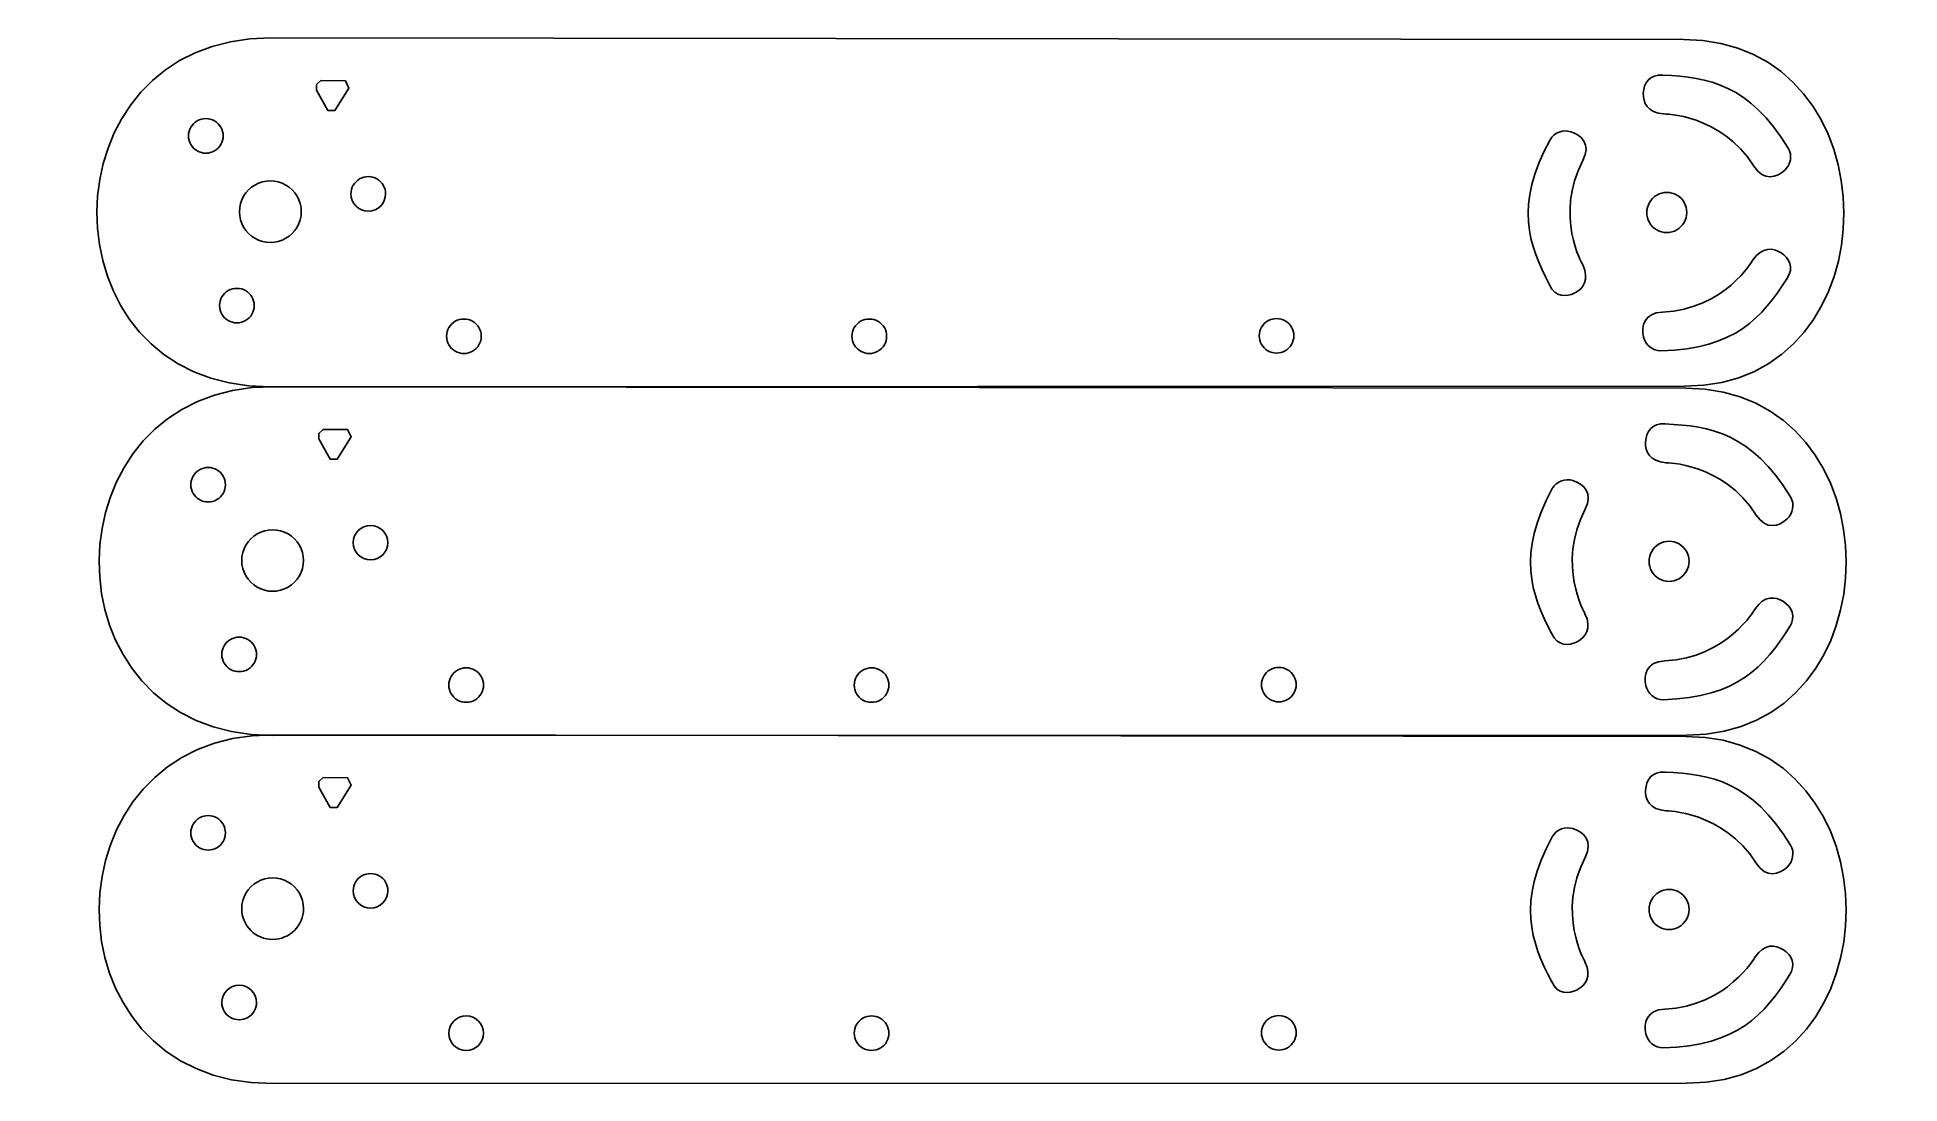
# Model space of a CAD drawing. Extents: x -5 to 155, y 207 to 297.
import ezdxf

# ---------------------------------------------------------------- set-up
doc = ezdxf.new("R2010")
doc.units = 0
doc.layers.add('Layer_1', color=7, linetype='CONTINUOUS')

msp = doc.modelspace()

# ---------------------------------------------------------------- linework, layer by layer
at = {"layer": 'Layer_1', "color": 7}
for points in [[(136.22045, 296.86963), (14.80005, 297.003263)], [(134.51604, 290.471546), (134.51614, 290.471709)], [(127.55997, 277.506194), (127.5598, 277.506194)], [(14.733233, 267.040179), (136.30745, 267.073589)], [(136.41524, 266.906545), (14.994841, 267.040179)], [(134.71083, 260.508462), (134.71093, 260.508625)], [(127.75476, 247.54311), (127.75459, 247.54311)], [(14.928021, 237.077094), (136.50224, 237.110504)], [(136.41524, 237.00337), (14.994842, 237.137014)], [(134.71084, 230.605297), (134.71094, 230.60546)], [(127.75476, 217.639945), (127.75459, 217.639945)], [(14.928022, 207.173924), (136.50224, 207.207324)]]:
    msp.add_lwpolyline(points, dxfattribs=at)
for points in [[(18.721395, 292.514603), (19.706951, 290.768367), (20.308308, 290.768367), (21.511021, 292.694041), (21.206166, 293.315508), (19.093067, 293.341767), (18.721395, 292.996021)], [(10.705509, 288.584019)], [(24.668061, 283.606379)], [(135.650874, 283.500146)], [(17.417302, 282.07464)], [(142.18431, 277.925547)], [(13.374003, 274.009117)], [(32.887023, 271.375093)], [(67.731702, 271.375093)], [(102.736706, 271.412207)], [(18.916186, 262.551519), (19.901742, 260.805283), (20.503099, 260.805283), (21.705812, 262.730957), (21.400957, 263.352424), (19.287858, 263.378684), (18.916186, 263.032938)], [(10.900299, 258.620937)], [(24.862853, 253.643295)], [(135.845669, 253.537061)], [(17.612094, 252.111557)], [(142.3791, 247.962463)], [(13.568794, 244.046032)], [(33.081815, 241.412006)], [(67.926496, 241.412006)], [(102.931496, 241.449123)], [(18.916187, 232.648354), (19.901743, 230.902118), (20.5031, 230.902118), (21.705813, 232.827792), (21.400958, 233.449259), (19.287859, 233.475519), (18.916187, 233.129773)], [(10.9003, 228.717766)], [(24.862851, 223.740128)], [(135.845676, 223.633892)], [(17.612093, 222.208389)], [(142.37911, 218.059298)], [(13.568793, 214.142868)], [(33.081813, 211.508842)], [(67.926496, 211.508842)], [(102.931496, 211.545959)]]:
    msp.add_lwpolyline(points, close=True, dxfattribs=at)
for points in [[(14.80005, 297.003263), (-4.973961, 297.056214), (-5.278572, 267.03468), (14.733233, 267.040179)], [(136.30745, 267.073589), (154.61542, 267.078589), (154.56666, 296.849438), (136.22045, 296.86963)], [(132.76984, 292.264985), (132.81204, 293.091909), (133.27239, 293.910055), (134.44855, 293.801532)], [(134.44855, 293.801532), (138.38014, 293.630032), (141.84459, 293.03049), (145.22872, 287.532115)], [(134.51614, 290.471709), (133.11401, 290.586839), (132.72725, 291.430831), (132.76984, 292.264985)], [(7.722757, 288.584019), (7.722757, 289.11311), (8.007012, 289.602011), (8.468445, 289.866556)], [(8.468445, 289.866556), (8.929879, 290.131102), (9.498388, 290.131102), (9.959821, 289.866556)], [(9.959821, 289.866556), (10.421255, 289.602011), (10.705509, 289.11311), (10.705509, 288.584019)], [(142.27909, 285.979149), (139.38993, 290.505555), (134.51604, 290.471546), (134.51604, 290.471546)], [(8.468445, 287.301481), (8.007012, 287.566027), (7.722757, 288.054927), (7.722757, 288.584019)], [(10.705509, 288.584019), (10.705509, 288.054927), (10.421255, 287.566027), (9.959821, 287.301481)], [(124.70987, 275.782758), (122.8926, 279.273358), (121.6796, 282.573416), (124.74927, 288.253364)], [(124.74927, 288.253364), (125.09824, 288.899075), (125.89936, 289.142194), (126.52469, 288.945239)], [(126.52469, 288.945239), (127.44067, 288.656763), (128.30044, 287.883528), (127.56897, 286.47539)], [(9.959821, 287.301481), (9.498388, 287.036936), (8.929879, 287.036936), (8.468445, 287.301481)], [(145.22872, 287.532115), (145.61341, 286.907008), (145.42341, 286.091656), (144.94018, 285.648578)], [(22.430997, 284.888916), (22.89243, 285.153462), (23.46094, 285.153462), (23.922373, 284.888916)], [(127.56897, 286.47539), (125.09357, 281.710091), (127.55997, 277.506194), (127.55997, 277.506194)], [(144.94018, 285.648578), (144.23237, 284.999573), (143.13285, 284.641602), (142.27909, 285.979149)], [(12.097196, 282.07464), (12.097196, 283.01834), (12.604199, 283.890354), (13.427223, 284.362204)], [(13.427223, 284.362204), (14.250246, 284.834054), (15.264252, 284.834054), (16.087276, 284.362204)], [(16.087276, 284.362204), (16.910299, 283.890354), (17.417302, 283.01834), (17.417302, 282.07464)], [(21.685309, 283.606379), (21.685309, 284.13547), (21.969564, 284.624371), (22.430997, 284.888916)], [(23.176685, 282.125432), (22.353021, 282.125432), (21.685309, 282.788475), (21.685309, 283.606379)], [(24.668061, 283.606379), (24.668061, 282.788475), (24.000349, 282.125432), (23.176685, 282.125432)], [(23.922373, 284.888916), (24.383806, 284.624371), (24.668061, 284.13547), (24.668061, 283.606379)], [(133.067308, 281.998056), (133.069178, 282.614482), (133.398613, 283.18508), (133.931519, 283.494912)], [(133.931519, 283.494912), (134.464424, 283.804744), (135.119839, 283.80674), (135.650874, 283.500146)], [(135.650874, 283.500146), (136.18191, 283.193553), (136.507889, 282.624949), (136.506019, 282.008524)], [(13.427223, 279.787076), (12.604199, 280.258926), (12.097196, 281.13094), (12.097196, 282.07464)], [(17.417302, 282.07464), (17.417302, 281.13094), (16.910299, 280.258926), (16.087276, 279.787076)], [(133.922454, 280.506434), (133.391418, 280.813027), (133.065439, 281.38163), (133.067308, 281.998056)], [(136.506019, 282.008524), (136.504149, 281.392098), (136.174714, 280.8215), (135.641809, 280.511668)], [(135.641809, 280.511668), (135.108904, 280.201835), (134.453489, 280.19984), (133.922454, 280.506434)], [(16.087276, 279.787076), (15.264252, 279.315226), (14.250246, 279.315226), (13.427223, 279.787076)], [(142.18427, 277.92556), (142.98506, 279.082238), (143.90933, 278.995218), (144.61047, 278.541252)], [(127.5598, 277.506194), (128.16114, 276.234347), (127.6236, 275.477412), (126.87991, 275.097219)], [(134.41215, 273.448908), (139.77673, 273.687816), (142.18431, 277.925547), (142.18431, 277.925547)], [(144.61047, 278.541252), (145.30548, 278.091252), (145.78386, 277.283485), (145.10179, 276.319166)], [(11.136939, 275.291654), (11.598372, 275.5562), (12.166882, 275.5562), (12.628315, 275.291654)], [(126.87991, 275.097219), (126.14267, 274.72034), (125.20395, 274.709908), (124.70987, 275.782758)], [(145.10179, 276.319166), (142.98749, 273.000061), (140.73603, 270.299535), (134.28222, 270.117989)], [(10.391251, 274.009117), (10.391251, 274.538208), (10.675506, 275.027109), (11.136939, 275.291654)], [(11.136939, 272.72658), (10.675506, 272.991125), (10.391251, 273.480026), (10.391251, 274.009117)], [(12.628315, 275.291654), (13.089748, 275.027109), (13.374003, 274.538208), (13.374003, 274.009117)], [(13.374003, 274.009117), (13.374003, 273.480026), (13.089748, 272.991125), (12.628315, 272.72658)], [(12.628315, 272.72658), (12.166882, 272.462034), (11.598372, 272.462034), (11.136939, 272.72658)], [(29.904271, 271.375093), (29.904271, 271.904184), (30.188526, 272.393085), (30.649959, 272.65763)], [(30.649959, 272.65763), (31.111392, 272.922176), (31.679902, 272.922176), (32.141335, 272.65763)], [(32.141335, 272.65763), (32.602768, 272.393085), (32.887023, 271.904184), (32.887023, 271.375093)], [(64.74895, 271.375093), (64.74895, 271.904184), (65.033205, 272.393085), (65.494638, 272.65763)], [(65.494638, 272.65763), (65.956071, 272.922176), (66.524581, 272.922176), (66.986014, 272.65763)], [(66.986014, 272.65763), (67.447447, 272.393085), (67.731702, 271.904184), (67.731702, 271.375093)], [(99.753954, 271.412207), (99.753954, 271.941298), (100.038209, 272.430199), (100.499642, 272.694744)], [(100.499642, 272.694744), (100.961075, 272.95929), (101.529585, 272.95929), (101.991018, 272.694744)], [(101.991018, 272.694744), (102.452451, 272.430199), (102.736706, 271.941298), (102.736706, 271.412207)], [(132.79533, 271.309627), (132.58717, 272.247123), (132.82693, 273.37833), (134.41215, 273.448908)], [(30.649959, 270.092556), (30.188526, 270.357101), (29.904271, 270.846002), (29.904271, 271.375093)], [(32.887023, 271.375093), (32.887023, 270.846002), (32.602768, 270.357101), (32.141335, 270.092556)], [(65.494638, 270.092556), (65.033205, 270.357101), (64.74895, 270.846002), (64.74895, 271.375093)], [(67.731702, 271.375093), (67.731702, 270.846002), (67.447447, 270.357101), (66.986014, 270.092556)], [(100.499642, 270.12967), (100.038209, 270.394215), (99.753954, 270.883116), (99.753954, 271.412207)], [(102.736706, 271.412207), (102.736706, 270.883116), (102.452451, 270.394215), (101.991018, 270.12967)], [(134.28222, 270.117989), (133.54852, 270.097339), (132.93744, 270.66962), (132.79533, 271.309627)], [(32.141335, 270.092556), (31.679902, 269.82801), (31.111392, 269.82801), (30.649959, 270.092556)], [(66.986014, 270.092556), (66.524581, 269.82801), (65.956071, 269.82801), (65.494638, 270.092556)], [(101.991018, 270.12967), (101.529585, 269.865124), (100.961075, 269.865124), (100.499642, 270.12967)], [(14.994841, 267.040179), (-4.77917, 267.093129), (-5.083781, 237.071596), (14.928021, 237.077094)], [(136.50224, 237.110504), (154.81021, 237.115504), (154.76145, 266.886353), (136.41524, 266.906545)], [(132.96463, 262.301902), (133.00683, 263.128825), (133.46718, 263.946971), (134.64334, 263.838448)], [(134.64334, 263.838448), (138.57493, 263.666948), (142.03938, 263.067406), (145.42351, 257.569031)], [(134.71093, 260.508625), (133.3088, 260.623755), (132.92204, 261.467747), (132.96463, 262.301902)], [(7.917547, 258.620937), (7.917547, 259.150028), (8.201802, 259.638929), (8.663235, 259.903474)], [(8.663235, 259.903474), (9.124668, 260.16802), (9.693178, 260.16802), (10.154611, 259.903474)], [(10.154611, 259.903474), (10.616044, 259.638929), (10.900299, 259.150028), (10.900299, 258.620937)], [(142.47388, 256.016065), (139.58472, 260.542471), (134.71083, 260.508462), (134.71083, 260.508462)], [(8.663235, 257.3384), (8.201802, 257.602945), (7.917547, 258.091846), (7.917547, 258.620937)], [(10.900299, 258.620937), (10.900299, 258.091846), (10.616044, 257.602945), (10.154611, 257.3384)], [(124.90466, 245.819674), (123.08739, 249.310274), (121.87439, 252.610332), (124.94406, 258.29028)], [(124.94406, 258.29028), (125.29303, 258.935991), (126.09415, 259.17911), (126.71948, 258.982155)], [(126.71948, 258.982155), (127.63546, 258.693679), (128.49523, 257.920444), (127.76376, 256.512307)], [(10.154611, 257.3384), (9.693178, 257.073854), (9.124668, 257.073854), (8.663235, 257.3384)], [(127.76376, 256.512307), (125.28836, 251.747007), (127.75476, 247.54311), (127.75476, 247.54311)], [(145.42351, 257.569031), (145.8082, 256.943924), (145.6182, 256.128572), (145.13497, 255.685494)], [(13.622015, 254.399121), (14.445038, 254.870971), (15.459044, 254.870971), (16.282068, 254.399121)], [(21.880101, 253.643295), (21.880101, 254.461199), (22.547813, 255.124242), (23.371477, 255.124242)], [(23.371477, 255.124242), (24.195141, 255.124242), (24.862853, 254.461199), (24.862853, 253.643295)], [(145.13497, 255.685494), (144.42716, 255.036489), (143.32764, 254.678518), (142.47388, 256.016065)], [(12.291988, 252.111557), (12.291988, 253.055257), (12.798991, 253.927271), (13.622015, 254.399121)], [(16.282068, 254.399121), (17.105091, 253.927271), (17.612094, 253.055257), (17.612094, 252.111557)], [(23.371477, 252.162348), (22.547813, 252.162348), (21.880101, 252.825391), (21.880101, 253.643295)], [(24.862853, 253.643295), (24.862853, 252.825391), (24.195141, 252.162348), (23.371477, 252.162348)], [(133.262104, 252.034971), (133.263974, 252.651397), (133.593409, 253.221995), (134.126314, 253.531827)], [(134.126314, 253.531827), (134.659219, 253.84166), (135.314634, 253.843655), (135.845669, 253.537061)], [(135.845669, 253.537061), (136.376705, 253.230468), (136.702684, 252.661865), (136.700814, 252.045439)], [(13.622015, 249.823993), (12.798991, 250.295843), (12.291988, 251.167857), (12.291988, 252.111557)], [(17.612094, 252.111557), (17.612094, 251.167857), (17.105091, 250.295843), (16.282068, 249.823993)], [(134.117249, 250.543349), (133.586213, 250.849942), (133.260234, 251.418546), (133.262104, 252.034971)], [(136.700814, 252.045439), (136.698945, 251.429013), (136.369509, 250.858415), (135.836604, 250.548583)], [(16.282068, 249.823993), (15.459044, 249.352143), (14.445038, 249.352143), (13.622015, 249.823993)], [(135.836604, 250.548583), (135.303699, 250.238751), (134.648284, 250.236756), (134.117249, 250.543349)], [(142.37906, 247.962476), (143.17985, 249.119154), (144.10412, 249.032134), (144.80526, 248.578168)], [(144.80526, 248.578168), (145.50027, 248.128168), (145.97865, 247.320401), (145.29658, 246.356082)], [(127.75459, 247.54311), (128.35593, 246.271263), (127.81839, 245.514328), (127.0747, 245.134135)], [(134.60694, 243.485824), (139.97152, 243.724732), (142.3791, 247.962463), (142.3791, 247.962463)], [(10.586042, 244.046032), (10.586042, 244.575123), (10.870297, 245.064024), (11.33173, 245.328569)], [(11.33173, 245.328569), (11.793163, 245.593115), (12.361673, 245.593115), (12.823106, 245.328569)], [(12.823106, 245.328569), (13.284539, 245.064024), (13.568794, 244.575123), (13.568794, 244.046032)], [(127.0747, 245.134135), (126.33746, 244.757256), (125.39874, 244.746824), (124.90466, 245.819674)], [(145.29658, 246.356082), (143.18228, 243.036977), (140.93082, 240.336451), (134.47701, 240.154905)], [(11.33173, 242.763495), (10.870297, 243.02804), (10.586042, 243.516941), (10.586042, 244.046032)], [(13.568794, 244.046032), (13.568794, 243.516941), (13.284539, 243.02804), (12.823106, 242.763495)], [(132.99012, 241.346543), (132.78196, 242.284039), (133.02172, 243.415246), (134.60694, 243.485824)], [(12.823106, 242.763495), (12.361673, 242.498949), (11.793163, 242.498949), (11.33173, 242.763495)], [(30.099063, 241.412006), (30.099063, 241.941097), (30.383318, 242.429998), (30.844751, 242.694543)], [(30.844751, 242.694543), (31.306184, 242.959089), (31.874694, 242.959089), (32.336127, 242.694543)], [(32.336127, 242.694543), (32.79756, 242.429998), (33.081815, 241.941097), (33.081815, 241.412006)], [(64.943744, 241.412006), (64.943744, 241.941097), (65.227999, 242.429998), (65.689432, 242.694543)], [(65.689432, 242.694543), (66.150865, 242.959089), (66.719375, 242.959089), (67.180808, 242.694543)], [(67.180808, 242.694543), (67.642241, 242.429998), (67.926496, 241.941097), (67.926496, 241.412006)], [(99.948744, 241.449123), (99.948744, 241.978214), (100.232999, 242.467115), (100.694432, 242.73166)], [(100.694432, 242.73166), (101.155865, 242.996206), (101.724375, 242.996206), (102.185808, 242.73166)], [(102.185808, 242.73166), (102.647241, 242.467115), (102.931496, 241.978214), (102.931496, 241.449123)], [(30.844751, 240.129469), (30.383318, 240.394014), (30.099063, 240.882915), (30.099063, 241.412006)], [(33.081815, 241.412006), (33.081815, 240.882915), (32.79756, 240.394014), (32.336127, 240.129469)], [(65.689432, 240.129469), (65.227999, 240.394014), (64.943744, 240.882915), (64.943744, 241.412006)], [(67.926496, 241.412006), (67.926496, 240.882915), (67.642241, 240.394014), (67.180808, 240.129469)], [(100.694432, 240.166586), (100.232999, 240.431131), (99.948744, 240.920032), (99.948744, 241.449123)], [(102.185808, 240.166586), (101.724375, 239.90204), (101.155865, 239.90204), (100.694432, 240.166586)], [(102.931496, 241.449123), (102.931496, 240.920032), (102.647241, 240.431131), (102.185808, 240.166586)], [(134.47701, 240.154905), (133.74331, 240.134245), (133.13223, 240.706537), (132.99012, 241.346543)], [(32.336127, 240.129469), (31.874694, 239.864923), (31.306184, 239.864923), (30.844751, 240.129469)], [(67.180808, 240.129469), (66.719375, 239.864923), (66.150865, 239.864923), (65.689432, 240.129469)], [(14.994842, 237.137014), (-4.77917, 237.189964), (-5.083782, 207.168434), (14.928022, 207.173924)], [(136.50224, 207.207324), (154.81021, 207.212324), (154.76145, 236.983178), (136.41524, 237.00337)], [(132.96463, 232.398737), (133.00683, 233.22566), (133.46718, 234.043806), (134.64334, 233.935283)], [(134.64334, 233.935283), (138.57494, 233.763783), (142.03939, 233.164241), (145.42352, 227.665866)], [(134.71094, 230.60546), (133.3088, 230.72059), (132.92204, 231.564582), (132.96463, 232.398737)], [(142.47389, 226.1129), (139.58473, 230.639306), (134.71084, 230.605297), (134.71084, 230.605297)], [(7.917548, 228.717766), (7.917548, 229.246857), (8.201803, 229.735758), (8.663236, 230.000303)], [(8.663236, 230.000303), (9.124669, 230.264849), (9.693179, 230.264849), (10.154612, 230.000303)], [(10.154612, 230.000303), (10.616045, 229.735758), (10.9003, 229.246857), (10.9003, 228.717766)], [(124.94406, 228.387115), (125.29303, 229.032826), (126.09415, 229.275945), (126.71948, 229.07899)], [(126.71948, 229.07899), (127.63546, 228.790514), (128.49523, 228.017279), (127.76376, 226.609142)], [(8.663236, 227.435229), (8.201803, 227.699774), (7.917548, 228.188675), (7.917548, 228.717766)], [(10.154612, 227.435229), (9.693179, 227.170683), (9.124669, 227.170683), (8.663236, 227.435229)], [(10.9003, 228.717766), (10.9003, 228.188675), (10.616045, 227.699774), (10.154612, 227.435229)], [(124.90466, 215.916509), (123.08739, 219.407109), (121.87439, 222.707167), (124.94406, 228.387115)], [(145.42352, 227.665866), (145.80821, 227.040759), (145.61821, 226.225407), (145.13498, 225.782329)], [(127.76376, 226.609142), (125.28836, 221.843842), (127.75476, 217.639945), (127.75476, 217.639945)], [(145.13498, 225.782329), (144.42717, 225.133324), (143.32765, 224.775353), (142.47389, 226.1129)], [(12.291987, 222.208389), (12.291987, 223.152089), (12.79899, 224.024103), (13.622014, 224.495953)], [(13.622014, 224.495953), (14.445037, 224.967803), (15.459043, 224.967803), (16.282067, 224.495953)], [(16.282067, 224.495953), (17.10509, 224.024103), (17.612093, 223.152089), (17.612093, 222.208389)], [(21.880099, 223.740128), (21.880099, 224.269219), (22.164354, 224.75812), (22.625787, 225.022665)], [(22.625787, 225.022665), (23.08722, 225.287211), (23.65573, 225.287211), (24.117163, 225.022665)], [(24.117163, 225.022665), (24.578596, 224.75812), (24.862851, 224.269219), (24.862851, 223.740128)], [(23.371475, 222.259181), (22.547811, 222.259181), (21.880099, 222.922224), (21.880099, 223.740128)], [(24.862851, 223.740128), (24.862851, 222.922224), (24.195139, 222.259181), (23.371475, 222.259181)], [(133.26211, 222.131802), (133.26398, 222.748228), (133.593415, 223.318826), (134.12632, 223.628659)], [(134.12632, 223.628659), (134.659226, 223.938491), (135.31464, 223.940486), (135.845676, 223.633892)], [(135.845676, 223.633892), (136.376711, 223.327299), (136.702691, 222.758696), (136.700821, 222.14227)], [(14.95204, 219.566938), (13.482933, 219.566938), (12.291987, 220.749556), (12.291987, 222.208389)], [(17.612093, 222.208389), (17.612093, 220.749556), (16.421147, 219.566938), (14.95204, 219.566938)], [(134.117255, 220.64018), (133.58622, 220.946774), (133.26024, 221.515377), (133.26211, 222.131802)], [(136.700821, 222.14227), (136.698951, 221.525844), (136.369516, 220.955246), (135.83661, 220.645414)], [(135.83661, 220.645414), (135.303705, 220.335582), (134.648291, 220.333587), (134.117255, 220.64018)], [(134.60694, 213.582659), (139.97153, 213.821567), (142.37911, 218.059298), (142.37911, 218.059298)], [(142.37907, 218.059311), (143.17986, 219.215989), (144.10413, 219.128969), (144.80527, 218.675003)], [(144.80527, 218.675003), (145.50028, 218.225003), (145.97866, 217.417236), (145.29659, 216.452917)], [(127.75459, 217.639945), (128.35593, 216.368098), (127.81839, 215.611163), (127.0747, 215.23097)], [(145.29659, 216.452917), (143.18229, 213.133812), (140.93083, 210.433286), (134.47701, 210.25174)], [(10.586041, 214.142868), (10.586041, 214.960772), (11.253753, 215.623815), (12.077417, 215.623815)], [(12.077417, 215.623815), (12.901081, 215.623815), (13.568793, 214.960772), (13.568793, 214.142868)], [(127.0747, 215.23097), (126.33746, 214.854091), (125.39874, 214.843659), (124.90466, 215.916509)], [(11.331729, 212.860331), (10.870296, 213.124876), (10.586041, 213.613777), (10.586041, 214.142868)], [(13.568793, 214.142868), (13.568793, 213.613777), (13.284538, 213.124876), (12.823105, 212.860331)], [(30.099061, 211.508842), (30.099061, 212.326746), (30.766773, 212.989789), (31.590437, 212.989789)], [(31.590437, 212.989789), (32.414101, 212.989789), (33.081813, 212.326746), (33.081813, 211.508842)], [(65.689432, 212.791379), (66.150865, 213.055925), (66.719375, 213.055925), (67.180808, 212.791379)], [(100.694432, 212.828496), (101.155865, 213.093042), (101.724375, 213.093042), (102.185808, 212.828496)], [(132.99012, 211.443378), (132.78196, 212.380874), (133.02172, 213.512081), (134.60694, 213.582659)], [(12.823105, 212.860331), (12.361672, 212.595785), (11.793162, 212.595785), (11.331729, 212.860331)], [(31.590437, 210.027895), (30.766773, 210.027895), (30.099061, 210.690938), (30.099061, 211.508842)], [(33.081813, 211.508842), (33.081813, 210.690938), (32.414101, 210.027895), (31.590437, 210.027895)], [(64.943744, 211.508842), (64.943744, 212.037933), (65.227999, 212.526834), (65.689432, 212.791379)], [(65.689432, 210.226305), (65.227999, 210.49085), (64.943744, 210.979751), (64.943744, 211.508842)], [(67.180808, 212.791379), (67.642241, 212.526834), (67.926496, 212.037933), (67.926496, 211.508842)], [(67.926496, 211.508842), (67.926496, 210.979751), (67.642241, 210.49085), (67.180808, 210.226305)], [(99.948744, 211.545959), (99.948744, 212.07505), (100.232999, 212.563951), (100.694432, 212.828496)], [(100.694432, 210.263422), (100.232999, 210.527967), (99.948744, 211.016868), (99.948744, 211.545959)], [(102.185808, 212.828496), (102.647241, 212.563951), (102.931496, 212.07505), (102.931496, 211.545959)], [(102.931496, 211.545959), (102.931496, 211.016868), (102.647241, 210.527967), (102.185808, 210.263422)], [(134.47701, 210.25174), (133.74331, 210.23108), (133.13223, 210.803372), (132.99012, 211.443378)], [(67.180808, 210.226305), (66.719375, 209.961759), (66.150865, 209.961759), (65.689432, 210.226305)], [(102.185808, 210.263422), (101.724375, 209.998876), (101.155865, 209.998876), (100.694432, 210.263422)]]:
    msp.add_open_spline(points, degree=3, dxfattribs=at)

doc.saveas('drawing.dxf')
